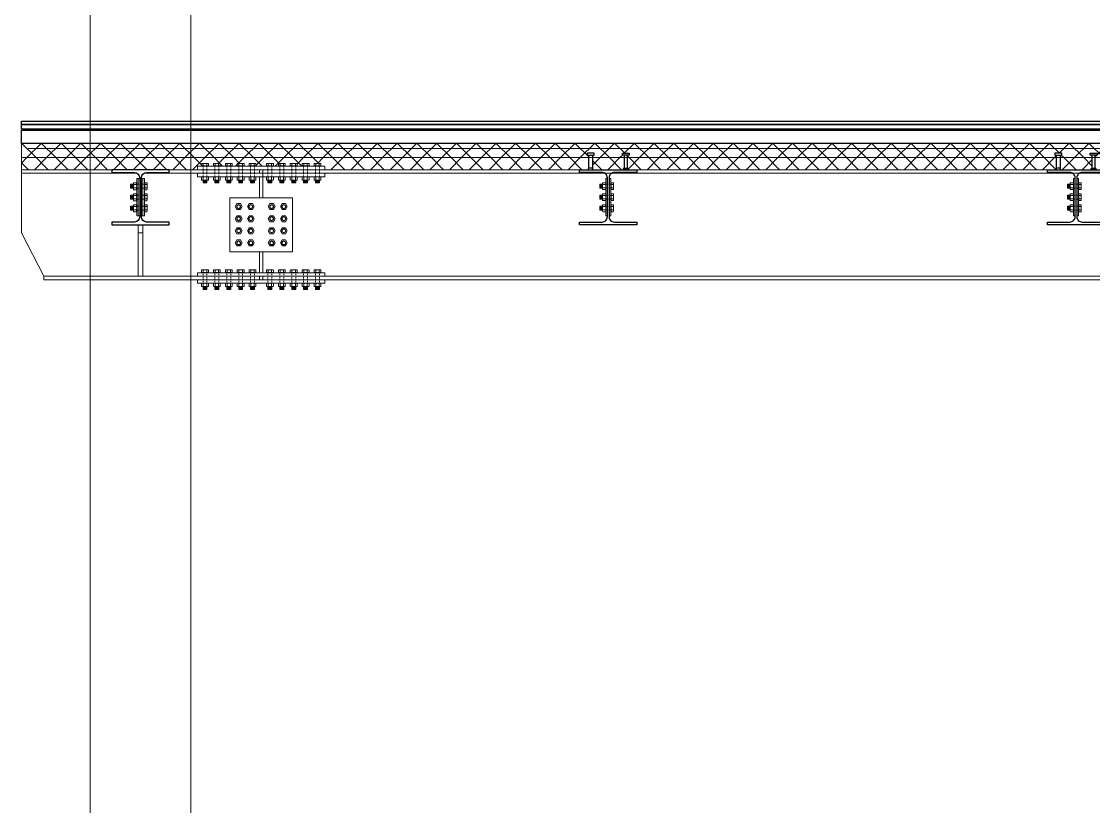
# Model space of a CAD drawing. Header units: millimetres. Extents: x -6949 to 305728, y -55091 to 76684.
# Drawn here: x 165084 to 169955, y 67649 to 71217 of the extents above; entities that cross this region are included whole.
import ezdxf

# ---------------------------------------------------------------- set-up
doc = ezdxf.new("R2010")
doc.units = ezdxf.units.MM
doc.linetypes.add('Tratto', pattern=[6.35, 3.175, -3.175])
for name, color, linetype, lineweight in [('armatura', 1, 'Continuous', 15), ('bulloni', 5, 'Continuous', 18), ('piastra', 30, 'Continuous', 18), ('S-BEAM', 5, 'Continuous', 18), ('S-COLS', 7, 'Continuous', 18), ('SEZIONI acciaio - Steel sections', 220, 'Continuous', 25), ('solaio2', 7, 'Continuous', 9)]:
    doc.layers.add(name, color=color, linetype=linetype, lineweight=lineweight)
doc.layers.add('PIOLO', color=4, linetype='Continuous')
pattern_1 = [(45, (116770.626, 102454.58), (-44.90128, 44.90128), []), (135, (116770.626, 102454.58), (-44.90128, -44.90128), [])]

# ---------------------------------------------------------------- blocks, each defined once
blk = doc.blocks.new('*U360')
at = {"layer": 'bulloni'}
blk.add_lwpolyline([(-15.6, 0), (-7.8, -13.5), (7.8, -13.5), (15.6, 0), (7.8, 13.5), (-7.8, 13.5)], close=True, dxfattribs=at)
for radius in [9, 7.88]:
    blk.add_circle((0, 0), radius, dxfattribs=at)
blk = doc.blocks.new('*U361')
at = {"color": 0, "linetype": 'ByBlock', "lineweight": -2, "transparency": 16777216}
for p in [(0, 0), (55, 0), (0, -55), (55, -55), (0, -110), (55, -110), (0, -165), (55, -165)]:
    blk.add_blockref('*U360', p, dxfattribs=at)
blk = doc.blocks.new('*U362')
at = {"layer": 'bulloni'}
blk.add_lwpolyline([(-15.6, 0), (-7.8, -13.5), (7.8, -13.5), (15.6, 0), (7.8, 13.5), (-7.8, 13.5)], close=True, dxfattribs=at)
for radius in [9, 7.88]:
    blk.add_circle((0, 0), radius, dxfattribs=at)
blk = doc.blocks.new('*U363')
at = {"color": 0, "linetype": 'ByBlock', "lineweight": -2, "transparency": 16777216}
for p in [(0, 0), (55, 0), (0, -55), (55, -55), (0, -110), (55, -110), (0, -165), (55, -165)]:
    blk.add_blockref('*U362', p, dxfattribs=at)
blk = doc.blocks.new('*U364')
at = {"layer": 'bulloni'}
for p, q in [((-13.7, 44.3), (-15.6, 43.1)), ((-15.6, 43.1), (-15.6, 32.8)), ((15.6, 32.8), (-15.6, 32.8)), ((13.7, 44.3), (-13.7, 44.3)), ((-12.5, 32.8), (-12.5, 32.3)), ((12.5, 32.3), (-12.5, 32.3)), ((-7.8, 32.8), (-7.8, 43.1)), ((7.8, 43.1), (7.8, 32.8)), ((12.5, 32.8), (12.5, 32.3)), ((13.7, 44.3), (15.6, 43.1)), ((15.6, 43.1), (15.6, 32.8)), ((-13.7, -16.7), (-15.6, -17.9)), ((-15.6, -17.9), (-15.6, -30.4)), ((-13.7, -31.7), (-15.6, -30.4)), ((13.7, -16.7), (-13.7, -16.7)), ((13.7, -31.7), (-13.7, -31.7)), ((-9, -43.3), (-9, -31.7)), ((-8, -44.3), (-9, -43.3)), ((9, -43.3), (-9, -43.3)), ((8, -44.3), (-8, -44.3)), ((-7.8, -30.4), (-7.8, -17.9)), ((-6.5, -34.4), (6.5, -33.7)), ((-6.5, -39.4), (6.5, -38.7)), ((-5, -36.8), (5, -36.3)), ((-5, -41.8), (5, -41.3)), ((7.8, -17.9), (7.8, -30.4)), ((9, -43.3), (8, -44.3)), ((9, -43.3), (9, -31.7)), ((13.7, -16.7), (15.6, -17.9)), ((13.7, -31.7), (15.6, -30.4)), ((15.6, -17.9), (15.6, -30.4))]:
    blk.add_line(p, q, dxfattribs=at)
at = {"layer": 'bulloni', "linetype": 'Tratto'}
for points in [[(-9, -16.7), (-9, 31.3)], [(9, -16.7), (9, 31.3)]]:
    blk.add_lwpolyline(points, dxfattribs=at)
at = {"layer": 'bulloni'}
for centre, radius, start, end in [((-11.7, 37.6), 6.67, 54.2621, 125.7379), ((-10, 31.3), 1, 0, 90), ((0, 19.5), 24.8, 71.6858, 108.3142), ((11.7, 37.6), 6.67, 54.2621, 125.7379), ((10, 31.3), 1, 90, 180), ((-11.7, -23.4), 6.67, 54.2621, 125.7379), ((-11.7, -25), 6.67, 234.2621, 305.7379), ((0, -41.5), 24.8, 71.6858, 108.3142), ((0, -6.9), 24.8, 251.6858, 288.3142), ((11.7, -23.4), 6.67, 54.2621, 125.7379), ((11.7, -25), 6.67, 234.2621, 305.7379)]:
    blk.add_arc(centre, radius, start, end, dxfattribs=at)
blk = doc.blocks.new('*U365')
at = {"color": 0, "linetype": 'ByBlock', "lineweight": -2, "transparency": 16777216}
for p in [(0, 0), (54, 0), (108, 0), (162, 0), (216, 0)]:
    blk.add_blockref('*U364', p, dxfattribs=at)
blk = doc.blocks.new('*U366')
at = {"layer": 'bulloni'}
for p, q in [((-13.7, 44.3), (-15.6, 43.1)), ((-15.6, 43.1), (-15.6, 32.8)), ((15.6, 32.8), (-15.6, 32.8)), ((13.7, 44.3), (-13.7, 44.3)), ((-12.5, 32.8), (-12.5, 32.3)), ((12.5, 32.3), (-12.5, 32.3)), ((-7.8, 32.8), (-7.8, 43.1)), ((7.8, 43.1), (7.8, 32.8)), ((12.5, 32.8), (12.5, 32.3)), ((13.7, 44.3), (15.6, 43.1)), ((15.6, 43.1), (15.6, 32.8)), ((-13.7, -16.7), (-15.6, -17.9)), ((-15.6, -17.9), (-15.6, -30.4)), ((-13.7, -31.7), (-15.6, -30.4)), ((13.7, -16.7), (-13.7, -16.7)), ((13.7, -31.7), (-13.7, -31.7)), ((-9, -43.3), (-9, -31.7)), ((-8, -44.3), (-9, -43.3)), ((9, -43.3), (-9, -43.3)), ((8, -44.3), (-8, -44.3)), ((-7.8, -30.4), (-7.8, -17.9)), ((-6.5, -34.4), (6.5, -33.7)), ((-6.5, -39.4), (6.5, -38.7)), ((-5, -36.8), (5, -36.3)), ((-5, -41.8), (5, -41.3)), ((7.8, -17.9), (7.8, -30.4)), ((9, -43.3), (8, -44.3)), ((9, -43.3), (9, -31.7)), ((13.7, -16.7), (15.6, -17.9)), ((13.7, -31.7), (15.6, -30.4)), ((15.6, -17.9), (15.6, -30.4))]:
    blk.add_line(p, q, dxfattribs=at)
at = {"layer": 'bulloni', "linetype": 'Tratto'}
for points in [[(-9, -16.7), (-9, 31.3)], [(9, -16.7), (9, 31.3)]]:
    blk.add_lwpolyline(points, dxfattribs=at)
at = {"layer": 'bulloni'}
for centre, radius, start, end in [((-11.7, 37.6), 6.67, 54.2621, 125.7379), ((-10, 31.3), 1, 0, 90), ((0, 19.5), 24.8, 71.6858, 108.3142), ((11.7, 37.6), 6.67, 54.2621, 125.7379), ((10, 31.3), 1, 90, 180), ((-11.7, -23.4), 6.67, 54.2621, 125.7379), ((-11.7, -25), 6.67, 234.2621, 305.7379), ((0, -41.5), 24.8, 71.6858, 108.3142), ((0, -6.9), 24.8, 251.6858, 288.3142), ((11.7, -23.4), 6.67, 54.2621, 125.7379), ((11.7, -25), 6.67, 234.2621, 305.7379)]:
    blk.add_arc(centre, radius, start, end, dxfattribs=at)
blk = doc.blocks.new('*U355')
at = {"color": 0, "linetype": 'ByBlock', "lineweight": -2, "transparency": 16777216}
for p in [(0, 0), (54, 0), (108, 0), (162, 0), (216, 0)]:
    blk.add_blockref('*U366', p, dxfattribs=at)
blk = doc.blocks.new('*U357')
at = {"layer": 'bulloni'}
for p, q in [((-13.7, 44.3), (-15.6, 43.1)), ((-15.6, 43.1), (-15.6, 32.8)), ((15.6, 32.8), (-15.6, 32.8)), ((13.7, 44.3), (-13.7, 44.3)), ((-12.5, 32.8), (-12.5, 32.3)), ((12.5, 32.3), (-12.5, 32.3)), ((-7.8, 32.8), (-7.8, 43.1)), ((7.8, 43.1), (7.8, 32.8)), ((12.5, 32.8), (12.5, 32.3)), ((13.7, 44.3), (15.6, 43.1)), ((15.6, 43.1), (15.6, 32.8)), ((-13.7, -16.7), (-15.6, -17.9)), ((-15.6, -17.9), (-15.6, -30.4)), ((-13.7, -31.7), (-15.6, -30.4)), ((13.7, -16.7), (-13.7, -16.7)), ((13.7, -31.7), (-13.7, -31.7)), ((-9, -43.3), (-9, -31.7)), ((-8, -44.3), (-9, -43.3)), ((9, -43.3), (-9, -43.3)), ((8, -44.3), (-8, -44.3)), ((-7.8, -30.4), (-7.8, -17.9)), ((-6.5, -34.4), (6.5, -33.7)), ((-6.5, -39.4), (6.5, -38.7)), ((-5, -36.8), (5, -36.3)), ((-5, -41.8), (5, -41.3)), ((7.8, -17.9), (7.8, -30.4)), ((9, -43.3), (8, -44.3)), ((9, -43.3), (9, -31.7)), ((13.7, -16.7), (15.6, -17.9)), ((13.7, -31.7), (15.6, -30.4)), ((15.6, -17.9), (15.6, -30.4))]:
    blk.add_line(p, q, dxfattribs=at)
at = {"layer": 'bulloni', "linetype": 'Tratto'}
for points in [[(-9, -16.7), (-9, 31.3)], [(9, -16.7), (9, 31.3)]]:
    blk.add_lwpolyline(points, dxfattribs=at)
at = {"layer": 'bulloni'}
for centre, radius, start, end in [((-11.7, 37.6), 6.67, 54.2621, 125.7379), ((-10, 31.3), 1, 0, 90), ((0, 19.5), 24.8, 71.6858, 108.3142), ((11.7, 37.6), 6.67, 54.2621, 125.7379), ((10, 31.3), 1, 90, 180), ((-11.7, -23.4), 6.67, 54.2621, 125.7379), ((-11.7, -25), 6.67, 234.2621, 305.7379), ((0, -41.5), 24.8, 71.6858, 108.3142), ((0, -6.9), 24.8, 251.6858, 288.3142), ((11.7, -23.4), 6.67, 54.2621, 125.7379), ((11.7, -25), 6.67, 234.2621, 305.7379)]:
    blk.add_arc(centre, radius, start, end, dxfattribs=at)
blk = doc.blocks.new('*U358')
at = {"color": 0, "linetype": 'ByBlock', "lineweight": -2, "transparency": 16777216}
for p in [(0, 0), (54, 0), (108, 0), (162, 0), (216, 0)]:
    blk.add_blockref('*U357', p, dxfattribs=at)
blk = doc.blocks.new('*U359')
at = {"layer": 'bulloni'}
for p, q in [((-13.7, 44.3), (-15.6, 43.1)), ((-15.6, 43.1), (-15.6, 32.8)), ((15.6, 32.8), (-15.6, 32.8)), ((13.7, 44.3), (-13.7, 44.3)), ((-12.5, 32.8), (-12.5, 32.3)), ((12.5, 32.3), (-12.5, 32.3)), ((-7.8, 32.8), (-7.8, 43.1)), ((7.8, 43.1), (7.8, 32.8)), ((12.5, 32.8), (12.5, 32.3)), ((13.7, 44.3), (15.6, 43.1)), ((15.6, 43.1), (15.6, 32.8)), ((-13.7, -16.7), (-15.6, -17.9)), ((-15.6, -17.9), (-15.6, -30.4)), ((-13.7, -31.7), (-15.6, -30.4)), ((13.7, -16.7), (-13.7, -16.7)), ((13.7, -31.7), (-13.7, -31.7)), ((-9, -43.3), (-9, -31.7)), ((-8, -44.3), (-9, -43.3)), ((9, -43.3), (-9, -43.3)), ((8, -44.3), (-8, -44.3)), ((-7.8, -30.4), (-7.8, -17.9)), ((-6.5, -34.4), (6.5, -33.7)), ((-6.5, -39.4), (6.5, -38.7)), ((-5, -36.8), (5, -36.3)), ((-5, -41.8), (5, -41.3)), ((7.8, -17.9), (7.8, -30.4)), ((9, -43.3), (8, -44.3)), ((9, -43.3), (9, -31.7)), ((13.7, -16.7), (15.6, -17.9)), ((13.7, -31.7), (15.6, -30.4)), ((15.6, -17.9), (15.6, -30.4))]:
    blk.add_line(p, q, dxfattribs=at)
at = {"layer": 'bulloni', "linetype": 'Tratto'}
for points in [[(-9, -16.7), (-9, 31.3)], [(9, -16.7), (9, 31.3)]]:
    blk.add_lwpolyline(points, dxfattribs=at)
at = {"layer": 'bulloni'}
for centre, radius, start, end in [((-11.7, 37.6), 6.67, 54.2621, 125.7379), ((-10, 31.3), 1, 0, 90), ((0, 19.5), 24.8, 71.6858, 108.3142), ((11.7, 37.6), 6.67, 54.2621, 125.7379), ((10, 31.3), 1, 90, 180), ((-11.7, -23.4), 6.67, 54.2621, 125.7379), ((-11.7, -25), 6.67, 234.2621, 305.7379), ((0, -41.5), 24.8, 71.6858, 108.3142), ((0, -6.9), 24.8, 251.6858, 288.3142), ((11.7, -23.4), 6.67, 54.2621, 125.7379), ((11.7, -25), 6.67, 234.2621, 305.7379)]:
    blk.add_arc(centre, radius, start, end, dxfattribs=at)
blk = doc.blocks.new('*U356')
at = {"color": 0, "linetype": 'ByBlock', "lineweight": -2, "transparency": 16777216}
for p in [(0, 0), (54, 0), (108, 0), (162, 0), (216, 0)]:
    blk.add_blockref('*U359', p, dxfattribs=at)
blk = doc.blocks.new('dbcjd')
at = {"layer": 'bulloni'}
for p, q in [((12712.1, -46901.9), (12713.1, -46900.9)), ((12712.1, -46917.9), (12712.1, -46901.9)), ((12713.1, -46900.9), (12724.8, -46900.9)), ((12713.1, -46918.9), (12713.1, -46900.9)), ((12714.6, -46904.9), (12715.2, -46914.9)), ((12717, -46903.4), (12717.8, -46916.4)), ((12719.6, -46904.9), (12720.2, -46914.9)), ((12722, -46903.4), (12722.8, -46916.4)), ((12724.8, -46896.2), (12726, -46894.3)), ((12724.8, -46923.6), (12724.8, -46896.2)), ((12738.5, -46894.3), (12726, -46894.3)), ((12726, -46902.1), (12738.5, -46902.1)), ((12739.8, -46896.2), (12738.5, -46894.3)), ((12739.8, -46923.6), (12739.8, -46896.2)), ((12775.8, -46922.4), (12775.8, -46897.4)), ((12776.3, -46897.4), (12775.8, -46897.4)), ((12776.3, -46925.5), (12776.3, -46894.3)), ((12786.5, -46894.3), (12776.3, -46894.3)), ((12776.3, -46902.1), (12786.5, -46902.1)), ((12787.8, -46896.2), (12786.5, -46894.3)), ((12787.8, -46923.6), (12787.8, -46896.2)), ((12713.1, -46918.9), (12712.1, -46917.9)), ((12712.1, -46951.9), (12713.1, -46950.9)), ((12712.1, -46967.9), (12712.1, -46951.9)), ((12713.1, -46918.9), (12724.8, -46918.9)), ((12713.1, -46950.9), (12724.8, -46950.9)), ((12713.1, -46968.9), (12713.1, -46950.9)), ((12714.6, -46954.9), (12715.2, -46964.9)), ((12717, -46953.4), (12717.8, -46966.4)), ((12719.6, -46954.9), (12720.2, -46964.9)), ((12722, -46953.4), (12722.8, -46966.4)), ((12724.8, -46923.6), (12726, -46925.5)), ((12724.8, -46946.2), (12726, -46944.3)), ((12724.8, -46973.6), (12724.8, -46946.2)), ((12738.5, -46917.7), (12726, -46917.7)), ((12738.5, -46925.5), (12726, -46925.5)), ((12738.5, -46944.3), (12726, -46944.3)), ((12726, -46952.1), (12738.5, -46952.1)), ((12739.8, -46923.6), (12738.5, -46925.5)), ((12739.8, -46946.2), (12738.5, -46944.3)), ((12739.8, -46973.6), (12739.8, -46946.2)), ((12776.3, -46922.4), (12775.8, -46922.4)), ((12775.8, -46972.4), (12775.8, -46947.4)), ((12776.3, -46947.4), (12775.8, -46947.4)), ((12786.5, -46917.7), (12776.3, -46917.7)), ((12786.5, -46925.5), (12776.3, -46925.5)), ((12776.3, -46975.5), (12776.3, -46944.3)), ((12786.5, -46944.3), (12776.3, -46944.3)), ((12776.3, -46952.1), (12786.5, -46952.1)), ((12787.8, -46923.6), (12786.5, -46925.5)), ((12787.8, -46946.2), (12786.5, -46944.3)), ((12787.8, -46973.6), (12787.8, -46946.2)), ((12713.1, -46968.9), (12712.1, -46967.9)), ((12712.1, -47001.9), (12713.1, -47000.9)), ((12712.1, -47017.9), (12712.1, -47001.9)), ((12713.1, -46968.9), (12724.8, -46968.9)), ((12713.1, -47000.9), (12724.8, -47000.9)), ((12713.1, -47018.9), (12713.1, -47000.9)), ((12714.6, -47004.9), (12715.2, -47014.9)), ((12717, -47003.4), (12717.8, -47016.4)), ((12719.6, -47004.9), (12720.2, -47014.9)), ((12722, -47003.4), (12722.8, -47016.4)), ((12724.8, -46973.6), (12726, -46975.5)), ((12724.8, -46996.2), (12726, -46994.3)), ((12724.8, -47023.6), (12724.8, -46996.2)), ((12738.5, -46967.7), (12726, -46967.7)), ((12738.5, -46975.5), (12726, -46975.5)), ((12738.5, -46994.3), (12726, -46994.3)), ((12726, -47002.1), (12738.5, -47002.1)), ((12739.8, -46973.6), (12738.5, -46975.5)), ((12739.8, -46996.2), (12738.5, -46994.3)), ((12739.8, -47023.6), (12739.8, -46996.2)), ((12776.3, -46972.4), (12775.8, -46972.4)), ((12775.8, -47022.4), (12775.8, -46997.4)), ((12776.3, -46997.4), (12775.8, -46997.4)), ((12786.5, -46967.7), (12776.3, -46967.7)), ((12786.5, -46975.5), (12776.3, -46975.5)), ((12776.3, -47025.5), (12776.3, -46994.3)), ((12786.5, -46994.3), (12776.3, -46994.3)), ((12776.3, -47002.1), (12786.5, -47002.1)), ((12787.8, -46973.6), (12786.5, -46975.5)), ((12787.8, -46996.2), (12786.5, -46994.3)), ((12787.8, -47023.6), (12787.8, -46996.2)), ((12713.1, -47018.9), (12712.1, -47017.9)), ((12713.1, -47018.9), (12724.8, -47018.9)), ((12724.8, -47023.6), (12726, -47025.5)), ((12738.5, -47017.7), (12726, -47017.7)), ((12738.5, -47025.5), (12726, -47025.5)), ((12739.8, -47023.6), (12738.5, -47025.5)), ((12776.3, -47022.4), (12775.8, -47022.4)), ((12786.5, -47017.7), (12776.3, -47017.7)), ((12786.5, -47025.5), (12776.3, -47025.5)), ((12787.8, -47023.6), (12786.5, -47025.5))]:
    blk.add_line(p, q, dxfattribs=at)
at = {"layer": 'bulloni', "linetype": 'Tratto'}
for points in [[(12739.8, -46900.9), (12774.8, -46900.9)], [(12739.8, -46918.9), (12774.8, -46918.9)], [(12739.8, -46950.9), (12774.8, -46950.9)], [(12739.8, -46968.9), (12774.8, -46968.9)], [(12739.8, -47000.9), (12774.8, -47000.9)], [(12739.8, -47018.9), (12774.8, -47018.9)]]:
    blk.add_lwpolyline(points, dxfattribs=at)
at = {"layer": 'bulloni'}
for centre, radius, start, end in [((12731.4, -46898.2), 6.67, 144.2621, 215.7379), ((12749.6, -46909.9), 24.8, 161.6858, 198.3142), ((12733.1, -46898.2), 6.67, 324.2621, 35.7379), ((12715, -46909.9), 24.8, 341.6858, 18.3142), ((12774.8, -46899.9), 1, 270, 0), ((12781.1, -46898.2), 6.67, 324.2621, 35.7379), ((12763, -46909.9), 24.8, 341.6858, 18.3142), ((12731.4, -46921.6), 6.67, 144.2621, 215.7379), ((12731.4, -46948.2), 6.67, 144.2621, 215.7379), ((12749.6, -46959.9), 24.8, 161.6858, 198.3142), ((12733.1, -46921.6), 6.67, 324.2621, 35.7379), ((12733.1, -46948.2), 6.67, 324.2621, 35.7379), ((12715, -46959.9), 24.8, 341.6858, 18.3142), ((12774.8, -46919.9), 1, 0, 90), ((12774.8, -46949.9), 1, 270, 0), ((12781.1, -46921.6), 6.67, 324.2621, 35.7379), ((12781.1, -46948.2), 6.67, 324.2621, 35.7379), ((12763, -46959.9), 24.8, 341.6858, 18.3142), ((12731.4, -46971.6), 6.67, 144.2621, 215.7379), ((12731.4, -46998.2), 6.67, 144.2621, 215.7379), ((12749.6, -47009.9), 24.8, 161.6858, 198.3142), ((12733.1, -46971.6), 6.67, 324.2621, 35.7379), ((12733.1, -46998.2), 6.67, 324.2621, 35.7379), ((12715, -47009.9), 24.8, 341.6858, 18.3142), ((12774.8, -46969.9), 1, 0, 90), ((12774.8, -46999.9), 1, 270, 0), ((12781.1, -46971.6), 6.67, 324.2621, 35.7379), ((12781.1, -46998.2), 6.67, 324.2621, 35.7379), ((12763, -47009.9), 24.8, 341.6858, 18.3142), ((12731.4, -47021.6), 6.67, 144.2621, 215.7379), ((12733.1, -47021.6), 6.67, 324.2621, 35.7379), ((12774.8, -47019.9), 1, 0, 90), ((12781.1, -47021.6), 6.67, 324.2621, 35.7379)]:
    blk.add_arc(centre, radius, start, end, dxfattribs=at)
blk = doc.blocks.new('DD')
at = {"layer": 'PIOLO'}
blk.add_lwpolyline([(49540.9, -39710.5), (49511.2, -39710.5, 0.414214), (49510.2, -39711.5), (49510.2, -39718.5), (49541.9, -39718.5), (49541.9, -39711.5, 0.414214)], format="xyb", close=True, dxfattribs=at)
for points in [[(49518.1, -39718.5), (49534, -39718.5), (49534, -39778.5), (49518.1, -39778.5)], [(49515.5, -39785.5), (49536.5, -39785.5), (49536.5, -39780.5), (49534.5, -39778.5), (49517.5, -39778.5), (49515.5, -39780.5)]]:
    blk.add_lwpolyline(points, close=True, dxfattribs=at)
blk = doc.blocks.new('vfdcv')
at = {"layer": 'bulloni'}
for p, q in [((50940.3, -31978.2), (50941.3, -31977.2)), ((50940.3, -31994.2), (50940.3, -31978.2)), ((50941.3, -31995.2), (50940.3, -31994.2)), ((50941.3, -31977.2), (50952.9, -31977.2)), ((50941.3, -31995.2), (50941.3, -31977.2)), ((50941.3, -31995.2), (50952.9, -31995.2)), ((50942.8, -31981.2), (50943.3, -31991.2)), ((50945.2, -31979.7), (50945.9, -31992.7)), ((50947.8, -31981.2), (50948.3, -31991.2)), ((50950.2, -31979.7), (50950.9, -31992.7)), ((50952.9, -31972.5), (50954.2, -31970.6)), ((50952.9, -31999.9), (50952.9, -31972.5)), ((50952.9, -31999.9), (50954.2, -32001.7)), ((50966.7, -31970.6), (50954.2, -31970.6)), ((50954.2, -31978.4), (50966.7, -31978.4)), ((50966.7, -31994), (50954.2, -31994)), ((50966.7, -32001.7), (50954.2, -32001.7)), ((50967.9, -31972.5), (50966.7, -31970.6)), ((50967.9, -31999.9), (50966.7, -32001.7)), ((50967.9, -31999.9), (50967.9, -31972.5)), ((50991.4, -31998.7), (50991.4, -31973.7)), ((50991.9, -31973.7), (50991.4, -31973.7)), ((50991.9, -31998.7), (50991.4, -31998.7)), ((50991.9, -32001.7), (50991.9, -31970.6)), ((51002.2, -31970.6), (50991.9, -31970.6)), ((50991.9, -31978.4), (51002.2, -31978.4)), ((51002.2, -31994), (50991.9, -31994)), ((51002.2, -32001.7), (50991.9, -32001.7)), ((51003.4, -31972.5), (51002.2, -31970.6)), ((51003.4, -31999.9), (51002.2, -32001.7)), ((51003.4, -31999.9), (51003.4, -31972.5)), ((50940.3, -32028.2), (50941.3, -32027.2)), ((50940.3, -32044.2), (50940.3, -32028.2)), ((50941.3, -32045.2), (50940.3, -32044.2)), ((50941.3, -32027.2), (50952.9, -32027.2)), ((50941.3, -32045.2), (50941.3, -32027.2)), ((50941.3, -32045.2), (50952.9, -32045.2)), ((50942.8, -32031.2), (50943.3, -32041.2)), ((50945.2, -32029.7), (50945.9, -32042.7)), ((50947.8, -32031.2), (50948.3, -32041.2)), ((50950.2, -32029.7), (50950.9, -32042.7)), ((50952.9, -32022.5), (50954.2, -32020.6)), ((50952.9, -32049.9), (50952.9, -32022.5)), ((50952.9, -32049.9), (50954.2, -32051.7)), ((50966.7, -32020.6), (50954.2, -32020.6)), ((50954.2, -32028.4), (50966.7, -32028.4)), ((50966.7, -32044), (50954.2, -32044)), ((50967.9, -32022.5), (50966.7, -32020.6)), ((50967.9, -32049.9), (50966.7, -32051.7)), ((50967.9, -32049.9), (50967.9, -32022.5)), ((50991.4, -32048.7), (50991.4, -32023.7)), ((50991.9, -32023.7), (50991.4, -32023.7)), ((50991.9, -32048.7), (50991.4, -32048.7)), ((50991.9, -32051.7), (50991.9, -32020.6)), ((51002.2, -32020.6), (50991.9, -32020.6)), ((50991.9, -32028.4), (51002.2, -32028.4)), ((51002.2, -32044), (50991.9, -32044)), ((51003.4, -32022.5), (51002.2, -32020.6)), ((51003.4, -32049.9), (51002.2, -32051.7)), ((51003.4, -32049.9), (51003.4, -32022.5)), ((50940.3, -32078.2), (50941.3, -32077.2)), ((50940.3, -32094.2), (50940.3, -32078.2)), ((50941.3, -32095.2), (50940.3, -32094.2)), ((50941.3, -32077.2), (50952.9, -32077.2)), ((50941.3, -32095.2), (50941.3, -32077.2)), ((50941.3, -32095.2), (50952.9, -32095.2)), ((50942.8, -32081.2), (50943.3, -32091.2)), ((50945.2, -32079.7), (50945.9, -32092.7)), ((50947.8, -32081.2), (50948.3, -32091.2)), ((50950.2, -32079.7), (50950.9, -32092.7)), ((50952.9, -32072.5), (50954.2, -32070.6)), ((50952.9, -32099.9), (50952.9, -32072.5)), ((50952.9, -32099.9), (50954.2, -32101.7)), ((50966.7, -32051.7), (50954.2, -32051.7)), ((50966.7, -32070.6), (50954.2, -32070.6)), ((50954.2, -32078.4), (50966.7, -32078.4)), ((50966.7, -32094), (50954.2, -32094)), ((50967.9, -32072.5), (50966.7, -32070.6)), ((50967.9, -32099.9), (50966.7, -32101.7)), ((50967.9, -32099.9), (50967.9, -32072.5)), ((50991.4, -32098.7), (50991.4, -32073.7)), ((50991.9, -32073.7), (50991.4, -32073.7)), ((50991.9, -32098.7), (50991.4, -32098.7)), ((51002.2, -32051.7), (50991.9, -32051.7)), ((50991.9, -32101.7), (50991.9, -32070.6)), ((51002.2, -32070.6), (50991.9, -32070.6)), ((50991.9, -32078.4), (51002.2, -32078.4)), ((51002.2, -32094), (50991.9, -32094)), ((51003.4, -32072.5), (51002.2, -32070.6)), ((51003.4, -32099.9), (51002.2, -32101.7)), ((51003.4, -32099.9), (51003.4, -32072.5)), ((50966.7, -32101.7), (50954.2, -32101.7)), ((51002.2, -32101.7), (50991.9, -32101.7))]:
    blk.add_line(p, q, dxfattribs=at)
at = {"layer": 'bulloni', "linetype": 'Tratto'}
for points in [[(50967.9, -31977.2), (50990.4, -31977.2)], [(50967.9, -31995.2), (50990.4, -31995.2)], [(50967.9, -32027.2), (50990.4, -32027.2)], [(50967.9, -32045.2), (50990.4, -32045.2)], [(50967.9, -32077.2), (50990.4, -32077.2)], [(50967.9, -32095.2), (50990.4, -32095.2)]]:
    blk.add_lwpolyline(points, dxfattribs=at)
at = {"layer": 'bulloni'}
for centre, radius, start, end in [((50959.6, -31974.5), 6.67, 144.2621, 215.7379), ((50977.7, -31986.2), 24.8, 161.6858, 198.3142), ((50959.6, -31997.8), 6.67, 144.2621, 215.7379), ((50961.3, -31974.5), 6.67, 324.2621, 35.7379), ((50943.1, -31986.2), 24.8, 341.6858, 18.3142), ((50961.3, -31997.8), 6.67, 324.2621, 35.7379), ((50990.4, -31976.2), 1, 270, 0), ((50990.4, -31996.2), 1, 0, 90), ((50996.8, -31974.5), 6.67, 324.2621, 35.7379), ((50978.6, -31986.2), 24.8, 341.6858, 18.3142), ((50996.8, -31997.8), 6.67, 324.2621, 35.7379), ((50959.6, -32024.5), 6.67, 144.2621, 215.7379), ((50977.7, -32036.2), 24.8, 161.6858, 198.3142), ((50959.6, -32047.8), 6.67, 144.2621, 215.7379), ((50961.3, -32024.5), 6.67, 324.2621, 35.7379), ((50943.1, -32036.2), 24.8, 341.6858, 18.3142), ((50961.3, -32047.8), 6.67, 324.2621, 35.7379), ((50990.4, -32026.2), 1, 270, 0), ((50990.4, -32046.2), 1, 0, 90), ((50996.8, -32024.5), 6.67, 324.2621, 35.7379), ((50978.6, -32036.2), 24.8, 341.6858, 18.3142), ((50996.8, -32047.8), 6.67, 324.2621, 35.7379), ((50959.6, -32074.5), 6.67, 144.2621, 215.7379), ((50977.7, -32086.2), 24.8, 161.6858, 198.3142), ((50959.6, -32097.8), 6.67, 144.2621, 215.7379), ((50961.3, -32074.5), 6.67, 324.2621, 35.7379), ((50943.1, -32086.2), 24.8, 341.6858, 18.3142), ((50961.3, -32097.8), 6.67, 324.2621, 35.7379), ((50990.4, -32076.2), 1, 270, 0), ((50990.4, -32096.2), 1, 0, 90), ((50996.8, -32074.5), 6.67, 324.2621, 35.7379), ((50978.6, -32086.2), 24.8, 341.6858, 18.3142), ((50996.8, -32097.8), 6.67, 324.2621, 35.7379)]:
    blk.add_arc(centre, radius, start, end, dxfattribs=at)
blk = doc.blocks.new('*U530')
at = {"layer": 'piastra'}
for points in [[(-11.2, 47.5), (-3.8, 47.5), (-3.8, -122.5), (-11.2, -122.5)], [(11.2, 47.5), (3.8, 47.5), (3.8, -122.5), (11.2, -122.5)]]:
    blk.add_lwpolyline(points, close=True, dxfattribs=at)
at = {"layer": 'SEZIONI acciaio - Steel sections'}
blk.add_lwpolyline([(-130, 87.5), (130, 87.5), (130, 75), (27.8, 75, 0.414214), (3.8, 51), (3.8, -126, 0.414214), (27.8, -150), (130, -150), (130, -162.5), (-130, -162.5), (-130, -150), (-27.8, -150, 0.414214), (-3.8, -126), (-3.8, 51, 0.414214), (-27.8, 75), (-130, 75)], format="xyb", close=True, dxfattribs=at)
at = {"layer": 'S-BEAM'}
for name, p in [('DD', (-49606, 39873)), ('vfdcv', (-50979.2, 31998.7))]:
    blk.add_blockref(name, p, dxfattribs=at)
at = {"layer": 'S-BEAM', "xscale": -1}
blk.add_blockref('DD', (49606, 39873), dxfattribs=at)
blk = doc.blocks.new('*U531')
at = {"layer": 'S-BEAM', "color": 0, "linetype": 'ByBlock', "lineweight": -2, "transparency": 16777216}
for p in [(0, 0), (2125, 0), (4250, 0)]:
    blk.add_blockref('*U530', p, dxfattribs=at)

msp = doc.modelspace()

# ---------------------------------------------------------------- hatches: boundary and pattern name
at = {"layer": 'S-BEAM', "true_color": 0xc7c8ca}
h = msp.add_hatch(dxfattribs=at)
h.set_pattern_fill('ANSI37', color=9, scale=20)
h.set_pattern_definition(pattern_1)
h.paths.add_polyline_path([(173313.0186, 70571.166, -0.161196195), (173328.6071, 70571.166, -0.302260819), (173335.9938, 70571.4371), (173336.4013, 70571.166), (173336.4013, 70559.4224), (173359.2244, 70559.4224), (173359.2244, 70560.9224), (173367.0186, 70560.9224), (173367.0186, 70571.166, -0.161196195), (173382.6071, 70571.166, -0.302260819), (173389.9938, 70571.4371), (173390.4013, 70571.166), (173390.4013, 70559.4224), (173413.2244, 70559.4224), (173413.2244, 70560.9224), (173421.0186, 70560.9224), (173421.0186, 70571.166, -0.161196195), (173436.6071, 70571.166, -0.302260819), (173443.9938, 70571.4371), (173444.4013, 70571.166), (173444.4013, 70559.4224), (173467.2244, 70559.4224), (173467.2244, 70560.9224), (173475.0186, 70560.9224), (173475.0186, 70571.166, -0.161196195), (173490.6071, 70571.166, -0.302260819), (173497.9938, 70571.4371), (173498.4013, 70571.166), (173498.4013, 70559.4224), (173521.2244, 70559.4224), (173521.2244, 70560.9224), (173529.0186, 70560.9224), (173529.0186, 70571.166, -0.161196195), (173544.6071, 70571.166, -0.302260819), (173551.9938, 70571.4371), (173552.4013, 70571.166), (173552.4013, 70559.4224), (173600.2097, 70559.4224), (173600.2097, 70560.9224), (173608.0039, 70560.9224), (173608.0039, 70571.166, -0.161196195), (173623.5924, 70571.166, -0.302260819), (173630.9791, 70571.4371), (173631.3866, 70571.166), (173631.3866, 70559.4224), (173654.2097, 70559.4224), (173654.2097, 70560.9224), (173662.0039, 70560.9224), (173662.0039, 70571.166, -0.161196195), (173677.5924, 70571.166, -0.302260819), (173684.9791, 70571.4371), (173685.3866, 70571.166), (173685.3866, 70559.4224), (173708.2097, 70559.4224), (173708.2097, 70560.9224), (173716.0039, 70560.9224), (173716.0039, 70571.166, -0.161196195), (173731.5924, 70571.166, -0.302260819), (173738.9791, 70571.4371), (173739.3866, 70571.166), (173739.3866, 70559.4224), (173762.2097, 70559.4224), (173762.2097, 70560.9224), (173770.0039, 70560.9224), (173770.0039, 70571.166, -0.161196195), (173785.5924, 70571.166, -0.302260819), (173792.9791, 70571.4371), (173793.3866, 70571.166), (173793.3866, 70559.4224), (173816.2097, 70559.4224), (173816.2097, 70560.9224), (173824.0039, 70560.9224), (173824.0039, 70571.166, -0.161196195), (173839.5924, 70571.166, -0.302260819), (173846.9791, 70571.4371), (173847.3866, 70571.166), (173847.3866, 70559.4224), (173865.7981, 70559.4224), (173865.7981, 70543.4224), (173896.3071, 70543.4224), (173896.3071, 70598.4224), (172087.7319, 70598.4224), (172087.7319, 70550.9974), (172090.3069, 70548.4224), (172090.3069, 70543.4224), (173286.8128, 70543.4224), (173286.8128, 70559.4224), (173305.2244, 70559.4224), (173305.2244, 70560.9224), (173313.0186, 70560.9224)])
h.paths.add_polyline_path([(173305.2244, 70571.166, -0.157212126), (173309.1215, 70572.4224), (173307.1128, 70572.4224)], flags=16)
h.paths.add_polyline_path([(173359.2244, 70571.166, -0.157212126), (173363.1215, 70572.4224), (173361.1128, 70572.4224)], flags=16)
h.paths.add_polyline_path([(173413.2244, 70571.166, -0.157212126), (173417.1215, 70572.4224), (173415.1128, 70572.4224)], flags=16)
h.paths.add_polyline_path([(173467.2244, 70571.166, -0.157212126), (173471.1215, 70572.4224), (173469.1128, 70572.4224)], flags=16)
h.paths.add_polyline_path([(173521.2244, 70571.166, -0.157212126), (173525.1215, 70572.4224), (173523.1128, 70572.4224)], flags=16)
h.paths.add_polyline_path([(173600.2097, 70571.166, -0.157212126), (173604.1068, 70572.4224), (173602.0981, 70572.4224)], flags=16)
h.paths.add_polyline_path([(173654.2097, 70571.166, -0.157212126), (173658.1068, 70572.4224), (173656.0981, 70572.4224)], flags=16)
h.paths.add_polyline_path([(173708.2097, 70571.166, -0.157212126), (173712.1068, 70572.4224), (173710.0981, 70572.4224)], flags=16)
h.paths.add_polyline_path([(173762.2097, 70571.166, -0.157212126), (173766.1068, 70572.4224), (173764.0981, 70572.4224)], flags=16)
h.paths.add_polyline_path([(173816.2097, 70571.166, -0.157212126), (173820.1068, 70572.4224), (173818.0981, 70572.4224)], flags=16)
h.paths.add_polyline_path([(173896.3071, 70663.4224), (165083.7979, 70663.4224), (165083.7979, 70598.4224), (171911.8819, 70598.4224), (171911.8819, 70610.4224), (171903.9569, 70610.4224), (171903.9569, 70618.4224), (171935.6569, 70618.4224), (171935.6569, 70610.4224), (171927.7319, 70610.4224), (171927.7319, 70598.4224), (172071.8819, 70598.4224), (172071.8819, 70610.4224), (172063.9569, 70610.4224), (172063.9569, 70618.4224), (172095.6569, 70618.4224), (172095.6569, 70610.4224), (172087.7319, 70610.4224), (172087.7319, 70598.4224), (173896.3071, 70598.4224)])
h.paths.add_polyline_path([(169970.6569, 70610.4224), (169938.9569, 70610.4224), (169938.9569, 70618.4224), (169970.6569, 70618.4224)], flags=16)
h.paths.add_polyline_path([(169810.6569, 70610.4224), (169778.9569, 70610.4224), (169778.9569, 70618.4224), (169810.6569, 70618.4224)], flags=16)
h.paths.add_polyline_path([(167845.6569, 70610.4224), (167813.9569, 70610.4224), (167813.9569, 70618.4224), (167845.6569, 70618.4224)], flags=16)
h.paths.add_polyline_path([(167685.6569, 70610.4224), (167653.9569, 70610.4224), (167653.9569, 70618.4224), (167685.6569, 70618.4224)], flags=16)
h.paths.add_polyline_path([(172071.8819, 70598.4224), (171927.7319, 70598.4224), (171927.7319, 70550.4224), (171928.3069, 70550.4224), (171930.3069, 70548.4224), (171930.3069, 70543.4224), (172069.3069, 70543.4224), (172069.3069, 70548.4224), (172071.8819, 70550.9974)])
h = msp.add_hatch(dxfattribs=at)
h.set_pattern_fill('ANSI37', color=9, scale=20)
h.set_pattern_definition(pattern_1)
h.paths.add_polyline_path([(165396.3069, 70598.4224), (165083.7979, 70598.4224), (165083.7979, 70543.4224), (165396.3069, 70543.4224)])
h.paths.add_polyline_path([(165853.3069, 70598.4224), (165396.3069, 70598.4224), (165396.3069, 70543.4224), (165853.3069, 70543.4224)])
h = msp.add_hatch(dxfattribs=at)
h.set_pattern_fill('ANSI37', color=9, scale=20)
h.set_pattern_definition(pattern_1)
h.paths.add_polyline_path([(167661.8819, 70598.4224), (165853.3069, 70598.4224), (165853.3069, 70543.4224), (165883.8159, 70543.4224), (165883.8159, 70559.4224), (165902.2274, 70559.4224), (165902.2274, 70560.9224), (165910.0217, 70560.9224), (165910.0217, 70571.166, -0.161196195), (165925.6101, 70571.166, -0.302260819), (165932.9969, 70571.4371), (165933.4044, 70571.166), (165933.4044, 70559.4224), (165956.2274, 70559.4224), (165956.2274, 70560.9224), (165964.0217, 70560.9224), (165964.0217, 70571.166, -0.161196195), (165979.6101, 70571.166, -0.302260819), (165986.9969, 70571.4371), (165987.4044, 70571.166), (165987.4044, 70559.4224), (166010.2274, 70559.4224), (166010.2274, 70560.9224), (166018.0217, 70560.9224), (166018.0217, 70571.166, -0.161196195), (166033.6101, 70571.166, -0.302260819), (166040.9969, 70571.4371), (166041.4044, 70571.166), (166041.4044, 70559.4224), (166064.2274, 70559.4224), (166064.2274, 70560.9224), (166072.0217, 70560.9224), (166072.0217, 70571.166, -0.161196195), (166087.6101, 70571.166, -0.302260819), (166094.9969, 70571.4371), (166095.4044, 70571.166), (166095.4044, 70559.4224), (166118.2274, 70559.4224), (166118.2274, 70560.9224), (166126.0217, 70560.9224), (166126.0217, 70571.166, -0.161196195), (166141.6101, 70571.166, -0.302260819), (166148.9969, 70571.4371), (166149.4044, 70571.166), (166149.4044, 70559.4224), (166197.2127, 70559.4224), (166197.2127, 70560.9224), (166205.0069, 70560.9224), (166205.0069, 70571.166, -0.161196195), (166220.5954, 70571.166, -0.302260819), (166227.9822, 70571.4371), (166228.3896, 70571.166), (166228.3896, 70559.4224), (166251.2127, 70559.4224), (166251.2127, 70560.9224), (166259.0069, 70560.9224), (166259.0069, 70571.166, -0.161196195), (166274.5954, 70571.166, -0.302260819), (166281.9822, 70571.4371), (166282.3896, 70571.166), (166282.3896, 70559.4224), (166305.2127, 70559.4224), (166305.2127, 70560.9224), (166313.0069, 70560.9224), (166313.0069, 70571.166, -0.161196195), (166328.5954, 70571.166, -0.302260819), (166335.9822, 70571.4371), (166336.3896, 70571.166), (166336.3896, 70559.4224), (166359.2127, 70559.4224), (166359.2127, 70560.9224), (166367.0069, 70560.9224), (166367.0069, 70571.166, -0.161196195), (166382.5954, 70571.166, -0.302260819), (166389.9822, 70571.4371), (166390.3896, 70571.166), (166390.3896, 70559.4224), (166413.2127, 70559.4224), (166413.2127, 70560.9224), (166421.0069, 70560.9224), (166421.0069, 70571.166, -0.161196195), (166436.5954, 70571.166, -0.302260819), (166443.9822, 70571.4371), (166444.3896, 70571.166), (166444.3896, 70559.4224), (166462.8012, 70559.4224), (166462.8012, 70543.4224), (167659.3069, 70543.4224), (167659.3069, 70548.4224), (167661.8819, 70550.9974)])
h.paths.add_polyline_path([(167821.8819, 70598.4224), (167677.7319, 70598.4224), (167677.7319, 70550.9974), (167680.3069, 70548.4224), (167680.3069, 70543.4224), (167819.3069, 70543.4224), (167819.3069, 70548.4224), (167821.8819, 70550.9974)])
h = msp.add_hatch(dxfattribs=at)
h.set_pattern_fill('ANSI37', color=9, scale=20)
h.set_pattern_definition(pattern_1)
h.paths.add_polyline_path([(169786.8819, 70598.4224), (167837.7319, 70598.4224), (167837.7319, 70550.9974), (167840.3069, 70548.4224), (167840.3069, 70543.4224), (169786.8819, 70543.4224)])
h = msp.add_hatch(dxfattribs=at)
h.set_pattern_fill('ANSI37', color=9, scale=20)
h.set_pattern_definition(pattern_1)
h.paths.add_polyline_path([(169946.8819, 70598.4224), (169802.7319, 70598.4224), (169802.7319, 70550.4224), (169803.3069, 70550.4224), (169805.3069, 70548.4224), (169805.3069, 70543.4224), (169944.3069, 70543.4224), (169944.3069, 70548.4224), (169946.3069, 70550.4224), (169946.8819, 70550.4224)])

# ---------------------------------------------------------------- linework, layer by layer
for points in [[(165083.7979, 70764.7794), (174665.8162, 70764.7794), (174665.8162, 70748.4224), (165083.7979, 70748.4224)], [(165083.7979, 70748.4224), (174665.8162, 70748.4224), (174665.8162, 70728.4224), (165083.7979, 70728.4224)]]:
    msp.add_lwpolyline(points, close=True)
msp.add_lwpolyline([(165083.7979, 70663.4224), (165083.7979, 70723.4224), (174665.8162, 70723.4224), (174665.8162, 70663.4224), (165083.7979, 70663.4224)])
at = {"layer": 'armatura'}
msp.add_lwpolyline([(165113.7979, 70640.4224), (174635.8162, 70640.4224)], dxfattribs=at)
at = {"layer": 'piastra'}
for p in [(165083.7979, 70543.4224), (165185.4184, 70059.4224)]:
    msp.add_line(p, (165083.7979, 70256.1073), dxfattribs=at)
for points in [[(165609.5369, 70527.4224), (165083.7979, 70527.4224), (165083.7979, 70543.4224), (166165.8159, 70543.4224), (166165.8159, 70527.4224), (165640.0769, 70527.4224)], [(166165.8159, 70415.9224), (166165.8159, 70511.4224)], [(165614.8069, 70293.4224), (165614.8069, 70059.4224)], [(165634.8069, 70293.4224), (165634.8069, 70059.4224)], [(165614.8069, 70256.1073), (165634.8069, 70256.1073)], [(166165.8159, 70075.4224), (166165.8159, 70170.9224)], [(165598.7071, 70059.4224), (165185.4184, 70059.4224), (165185.4184, 70043.4224), (166165.8159, 70043.4224), (166165.8159, 70059.4224), (165598.7071, 70059.4224)]]:
    msp.add_lwpolyline(points, dxfattribs=at)
for points in [[(165883.8159, 70543.4224), (166462.8012, 70543.4224), (166462.8012, 70559.4224), (165883.8159, 70559.4224)], [(165607.3069, 70503.4224), (165614.8069, 70503.4224), (165614.8069, 70333.4224), (165607.3069, 70333.4224)], [(165614.8069, 70503.4224), (165621.0569, 70503.4224), (165621.0569, 70333.4224), (165614.8069, 70333.4224)], [(165628.5569, 70503.4224), (165634.8069, 70503.4224), (165634.8069, 70333.4224), (165628.5569, 70333.4224)], [(165642.3069, 70503.4224), (165634.8069, 70503.4224), (165634.8069, 70333.4224), (165642.3069, 70333.4224)], [(165883.8159, 70511.4224), (166462.8012, 70511.4224), (166462.8012, 70527.4224), (165883.8159, 70527.4224)], [(166030.8012, 70415.9224), (166315.8159, 70415.9224), (166315.8159, 70170.9224), (166030.8012, 70170.9224)], [(165883.8159, 70075.4224), (166462.8012, 70075.4224), (166462.8012, 70059.4224), (165883.8159, 70059.4224)], [(165883.8159, 70043.4224), (166462.8012, 70043.4224), (166462.8012, 70027.4224), (165883.8159, 70027.4224)]]:
    msp.add_lwpolyline(points, close=True, dxfattribs=at)
at = {"layer": 'S-BEAM'}
for points in [[(166180.8159, 70543.4224), (173568.7981, 70543.4224), (173568.7981, 70527.4224), (166180.8159, 70527.4224)], [(166180.8159, 70059.4224), (173568.7981, 70059.4224), (173568.7981, 70043.4224), (166180.8159, 70043.4224)]]:
    msp.add_lwpolyline(points, close=True, dxfattribs=at)
for points in [[(166180.8159, 70415.9224), (166180.8159, 70543.4224), (173568.7981, 70543.4224), (173568.7981, 70543.4224)], [(166180.8159, 70075.4224), (166180.8159, 70170.9224)], [(173568.7981, 70043.4224), (173568.7981, 70043.4224), (166180.8159, 70043.4224), (166180.8159, 70059.4224)]]:
    msp.add_lwpolyline(points, dxfattribs=at)
at = {"layer": 'S-COLS'}
msp.add_lwpolyline([(165396.3069, 74543.4225), (165853.3069, 74543.4225), (165853.3069, 62563.4221), (165396.3069, 62563.4221)], close=True, dxfattribs=at)
at = {"layer": 'SEZIONI acciaio - Steel sections'}
msp.add_lwpolyline([(165754.8069, 70543.4224), (165494.8069, 70543.4224), (165494.8069, 70530.9224), (165597.0569, 70530.9224, -0.414213562), (165621.0569, 70506.9224), (165621.0569, 70329.9224, -0.414213562), (165597.0569, 70305.9224), (165494.8069, 70305.9224), (165494.8069, 70293.4224), (165754.8069, 70293.4224), (165754.8069, 70305.9224), (165652.5569, 70305.9224, -0.414213562), (165628.5569, 70329.9224), (165628.5569, 70506.9224, -0.414213562), (165652.5569, 70530.9224), (165754.8069, 70530.9224)], format="xyb", close=True, dxfattribs=at)
at = {"layer": 'solaio2'}
for points in [[(165083.7979, 70543.4224), (165083.7979, 70663.4224), (174665.8162, 70663.4224)], [(174665.8162, 70598.4224), (165083.7979, 70598.4224)]]:
    msp.add_lwpolyline(points, dxfattribs=at)

# ---------------------------------------------------------------- block references
for name, p in [('*U365', (165917.8159, 70528.1081)), ('*U361', (166070.8012, 70375.9224)), ('*U358', (165917.8159, 70044.1081))]:
    msp.add_blockref(name, p)
at = {"xscale": -1}
for name, p in [('*U355', (166428.8012, 70528.1081)), ('*U363', (166275.8159, 70375.9224)), ('*U356', (166428.8012, 70044.1081))]:
    msp.add_blockref(name, p, dxfattribs=at)
at = {"layer": 'piastra'}
msp.add_blockref('dbcjd', (152867.5324, 117378.291), dxfattribs=at)
at = {"layer": 'S-BEAM'}
msp.add_blockref('*U531', (167749.8069, 70455.9224), dxfattribs=at)

doc.saveas('drawing.dxf')
